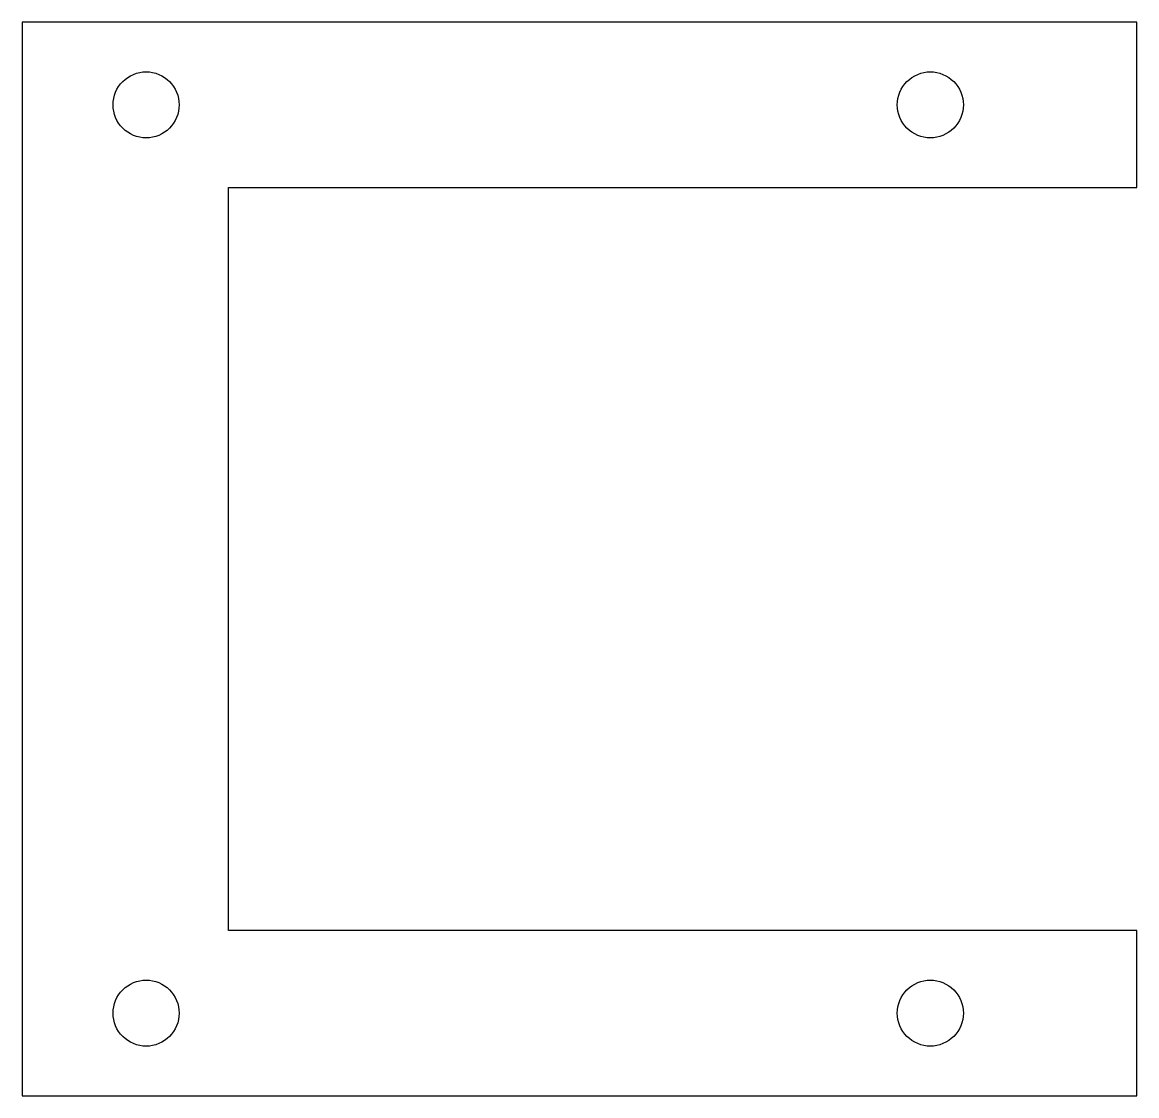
# Model space of a CAD drawing. Header units: millimetres. Extents: x 0 to 54, y -26 to 26.
import ezdxf

# ---------------------------------------------------------------- set-up
doc = ezdxf.new("R2010")
doc.units = ezdxf.units.MM

msp = doc.modelspace()

# ---------------------------------------------------------------- linework, layer by layer
at = {"layer": '19_battery_clip_t3.0'}
for points in [[(10, 18), (54, 18), (54, 26), (0, 26), (0, -26), (54, -26), (54, -18), (10, -18), (10, 18)], [(7.5311, 22.4645), (7.5693, 22.3121), (7.5923, 22.1568), (7.6, 22), (7.5923, 21.8432), (7.5693, 21.6879), (7.5311, 21.5355), (7.4782, 21.3877), (7.4111, 21.2458), (7.3304, 21.1111), (7.2368, 20.985), (7.1314, 20.8686), (7.015, 20.7632), (6.8889, 20.6696), (6.7542, 20.5889), (6.6123, 20.5218), (6.4645, 20.4689), (6.3121, 20.4307), (6.1568, 20.4077), (6, 20.4), (5.8432, 20.4077), (5.6879, 20.4307), (5.5355, 20.4689), (5.3877, 20.5218), (5.2458, 20.5889), (5.1111, 20.6696), (4.985, 20.7632), (4.8686, 20.8686), (4.7632, 20.985), (4.6696, 21.1111), (4.5889, 21.2458), (4.5218, 21.3877), (4.4689, 21.5355), (4.4307, 21.6879), (4.4077, 21.8432), (4.4, 22), (4.4077, 22.1568), (4.4307, 22.3121), (4.4689, 22.4645), (4.5218, 22.6123), (4.5889, 22.7542), (4.6696, 22.8889), (4.7632, 23.015), (4.8686, 23.1314), (4.985, 23.2368), (5.1111, 23.3304), (5.2458, 23.4111), (5.3877, 23.4782), (5.5355, 23.5311), (5.6879, 23.5693), (5.8432, 23.5923), (6, 23.6), (6.1568, 23.5923), (6.3121, 23.5693), (6.4645, 23.5311), (6.6123, 23.4782), (6.7542, 23.4111), (6.8889, 23.3304), (7.015, 23.2368), (7.1314, 23.1314), (7.2368, 23.015), (7.3304, 22.8889), (7.4111, 22.7542), (7.4782, 22.6123), (7.5311, 22.4645)], [(45.5923, 22.1568), (45.6, 22), (45.5923, 21.8432), (45.5693, 21.6879), (45.5311, 21.5355), (45.4782, 21.3877), (45.4111, 21.2458), (45.3304, 21.1111), (45.2368, 20.985), (45.1314, 20.8686), (45.015, 20.7632), (44.8889, 20.6696), (44.7542, 20.5889), (44.6123, 20.5218), (44.4645, 20.4689), (44.3121, 20.4307), (44.1568, 20.4077), (44, 20.4), (43.8432, 20.4077), (43.6879, 20.4307), (43.5355, 20.4689), (43.3877, 20.5218), (43.2458, 20.5889), (43.1111, 20.6696), (42.985, 20.7632), (42.8686, 20.8686), (42.7632, 20.985), (42.6696, 21.1111), (42.5889, 21.2458), (42.5218, 21.3877), (42.4689, 21.5355), (42.4307, 21.6879), (42.4077, 21.8432), (42.4, 22), (42.4077, 22.1568), (42.4307, 22.3121), (42.4689, 22.4645), (42.5218, 22.6123), (42.5889, 22.7542), (42.6696, 22.8889), (42.7632, 23.015), (42.8686, 23.1314), (42.985, 23.2368), (43.1111, 23.3304), (43.2458, 23.4111), (43.3877, 23.4782), (43.5355, 23.5311), (43.6879, 23.5693), (43.8432, 23.5923), (44, 23.6), (44.1568, 23.5923), (44.3121, 23.5693), (44.4645, 23.5311), (44.6123, 23.4782), (44.7542, 23.4111), (44.8889, 23.3304), (45.015, 23.2368), (45.1314, 23.1314), (45.2368, 23.015), (45.3304, 22.8889), (45.4111, 22.7542), (45.4782, 22.6123), (45.5311, 22.4645), (45.5693, 22.3121), (45.5923, 22.1568)], [(7.4782, -21.3877), (7.5311, -21.5355), (7.5693, -21.6879), (7.5923, -21.8432), (7.6, -22), (7.5923, -22.1568), (7.5693, -22.3121), (7.5311, -22.4645), (7.4782, -22.6123), (7.4111, -22.7542), (7.3304, -22.8889), (7.2368, -23.015), (7.1314, -23.1314), (7.015, -23.2368), (6.8889, -23.3304), (6.7542, -23.4111), (6.6123, -23.4782), (6.4645, -23.5311), (6.3121, -23.5693), (6.1568, -23.5923), (6, -23.6), (5.8432, -23.5923), (5.6879, -23.5693), (5.5355, -23.5311), (5.3877, -23.4782), (5.2458, -23.4111), (5.1111, -23.3304), (4.985, -23.2368), (4.8686, -23.1314), (4.7632, -23.015), (4.6696, -22.8889), (4.5889, -22.7542), (4.5218, -22.6123), (4.4689, -22.4645), (4.4307, -22.3121), (4.4077, -22.1568), (4.4, -22), (4.4077, -21.8432), (4.4307, -21.6879), (4.4689, -21.5355), (4.5218, -21.3877), (4.5889, -21.2458), (4.6696, -21.1111), (4.7632, -20.985), (4.8686, -20.8686), (4.985, -20.7632), (5.1111, -20.6696), (5.2458, -20.5889), (5.3877, -20.5218), (5.5355, -20.4689), (5.6879, -20.4307), (5.8432, -20.4077), (6, -20.4), (6.1568, -20.4077), (6.3121, -20.4307), (6.4645, -20.4689), (6.6123, -20.5218), (6.7542, -20.5889), (6.8889, -20.6696), (7.015, -20.7632), (7.1314, -20.8686), (7.2368, -20.985), (7.3304, -21.1111), (7.4111, -21.2458), (7.4782, -21.3877)], [(45.5693, -21.6879), (45.5923, -21.8432), (45.6, -22), (45.5923, -22.1568), (45.5693, -22.3121), (45.5311, -22.4645), (45.4782, -22.6123), (45.4111, -22.7542), (45.3304, -22.8889), (45.2368, -23.015), (45.1314, -23.1314), (45.015, -23.2368), (44.8889, -23.3304), (44.7542, -23.4111), (44.6123, -23.4782), (44.4645, -23.5311), (44.3121, -23.5693), (44.1568, -23.5923), (44, -23.6), (43.8432, -23.5923), (43.6879, -23.5693), (43.5355, -23.5311), (43.3877, -23.4782), (43.2458, -23.4111), (43.1111, -23.3304), (42.985, -23.2368), (42.8686, -23.1314), (42.7632, -23.015), (42.6696, -22.8889), (42.5889, -22.7542), (42.5218, -22.6123), (42.4689, -22.4645), (42.4307, -22.3121), (42.4077, -22.1568), (42.4, -22), (42.4077, -21.8432), (42.4307, -21.6879), (42.4689, -21.5355), (42.5218, -21.3877), (42.5889, -21.2458), (42.6696, -21.1111), (42.7632, -20.985), (42.8686, -20.8686), (42.985, -20.7632), (43.1111, -20.6696), (43.2458, -20.5889), (43.3877, -20.5218), (43.5355, -20.4689), (43.6879, -20.4307), (43.8432, -20.4077), (44, -20.4), (44.1568, -20.4077), (44.3121, -20.4307), (44.4645, -20.4689), (44.6123, -20.5218), (44.7542, -20.5889), (44.8889, -20.6696), (45.015, -20.7632), (45.1314, -20.8686), (45.2368, -20.985), (45.3304, -21.1111), (45.4111, -21.2458), (45.4782, -21.3877), (45.5311, -21.5355), (45.5693, -21.6879)]]:
    msp.add_lwpolyline(points, close=True, dxfattribs=at)

doc.saveas('drawing.dxf')
